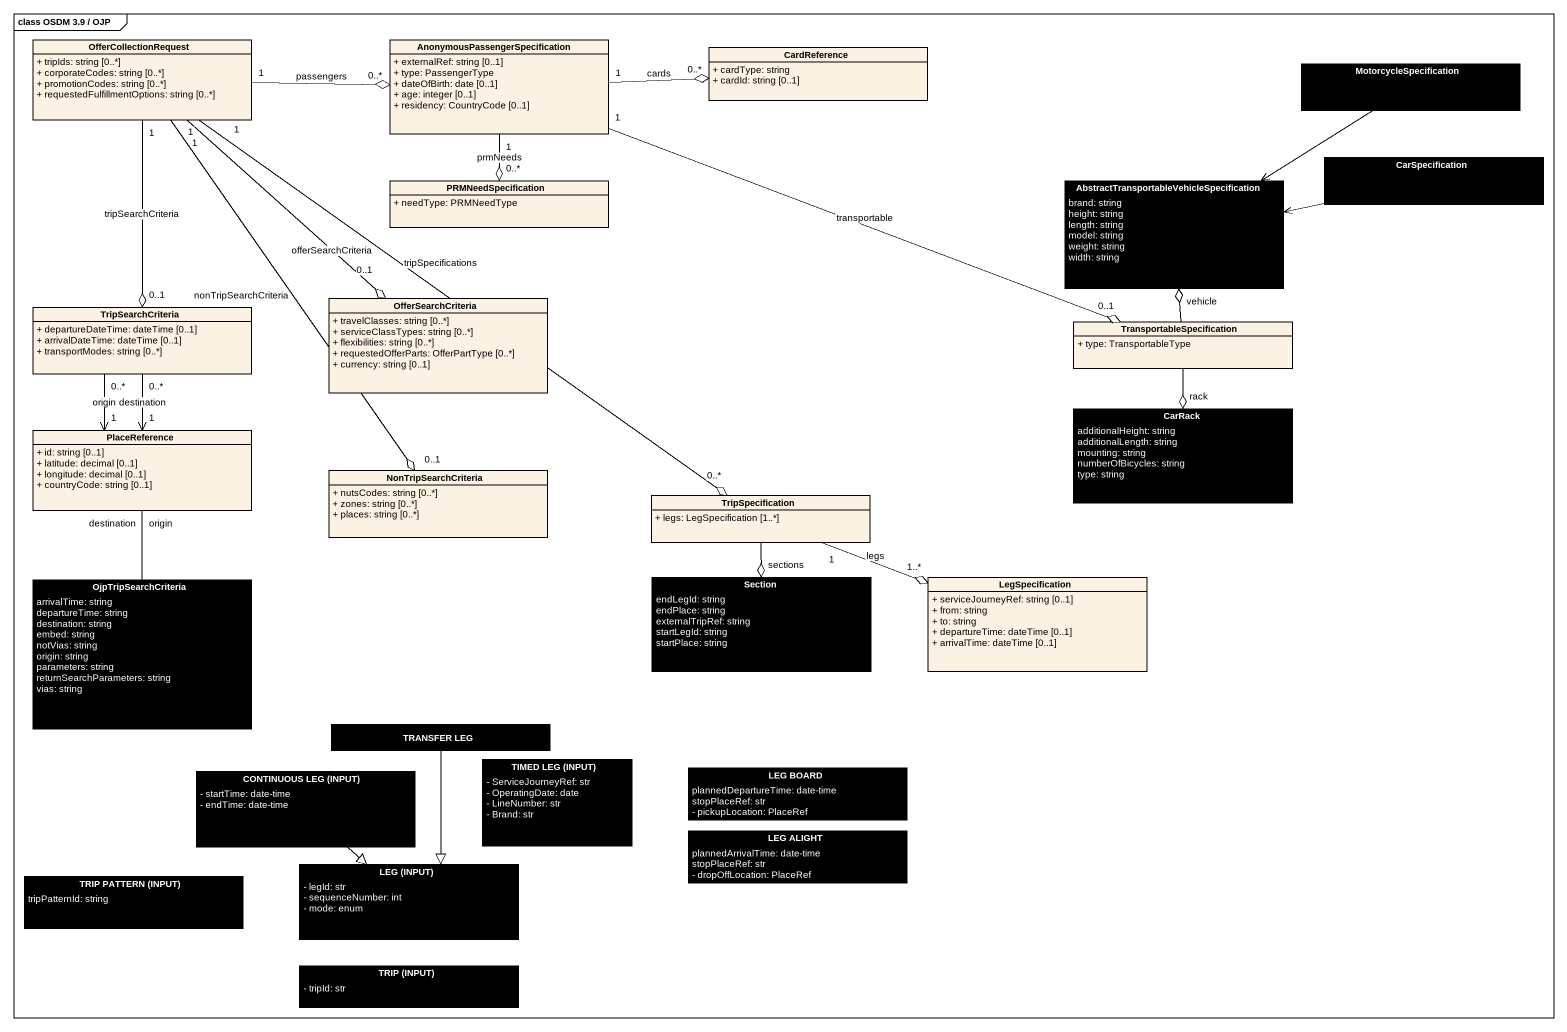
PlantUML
@startuml
mainframe class OSDM 3.9 / OJP
hide circle
hide empty members
skinparam classAttributeIconSize 0
class OfferCollectionRequest {
  + tripIds: string [0..*]
  + corporateCodes: string [0..*]
  + promotionCodes: string [0..*]
  + requestedFulfillmentOptions: string [0..*]
}
class "AnonymousPassengerSpecification" as AnonymousPassengerSpecificat {
  + externalRef: string [0..1]
  + type: PassengerType
  + dateOfBirth: date [0..1]
  + age: integer [0..1]
  + residency: CountryCode [0..1]
}
class CardReference {
  + cardType: string
  + cardId: string [0..1]
}
class MotorcycleSpecification #000000
class CarSpecification #000000
class PRMNeedSpecification {
  + needType: PRMNeedType
}
class "AbstractTransportableVehicleSpecification" as AbstractTransportableVehicle #000000 {
  brand: string
  height: string
  length: string
  model: string
  weight: string
  width: string
}
class TripSearchCriteria {
  + departureDateTime: dateTime [0..1]
  + arrivalDateTime: dateTime [0..1]
  + transportModes: string [0..*]
}
class OfferSearchCriteria {
  + travelClasses: string [0..*]
  + serviceClassTypes: string [0..*]
  + flexibilities: string [0..*]
  + requestedOfferParts: OfferPartType [0..*]
  + currency: string [0..1]
}
class TransportableSpecification {
  + type: TransportableType
}
class PlaceReference {
  + id: string [0..1]
  + latitude: decimal [0..1]
  + longitude: decimal [0..1]
  + countryCode: string [0..1]
}
class CarRack #000000 {
  additionalHeight: string
  additionalLength: string
  mounting: string
  numberOfBicycles: string
  type: string
}
class NonTripSearchCriteria {
  + nutsCodes: string [0..*]
  + zones: string [0..*]
  + places: string [0..*]
}
class TripSpecification {
  + legs: LegSpecification [1..*]
}
class OjpTripSearchCriteria #000000 {
  arrivalTime: string
  departureTime: string
  destination: string
  embed: string
  notVias: string
  origin: string
  parameters: string
  returnSearchParameters: string
  vias: string
}
class Section #000000 {
  endLegId: string
  endPlace: string
  externalTripRef: string
  startLegId: string
  startPlace: string
}
class LegSpecification {
  + serviceJourneyRef: string [0..1]
  + from: string
  + to: string
  + departureTime: dateTime [0..1]
  + arrivalTime: dateTime [0..1]
}
class "TRANSFER LEG" as TRANSFER_LEG #000000
class "CONTINUOUS LEG (INPUT)" as CONTINUOUS_LEG_INPUT #000000 {
  - startTime: date-time
  - endTime: date-time
}
class "TIMED LEG (INPUT)" as TIMED_LEG_INPUT #000000 {
  - ServiceJourneyRef: str
  - OperatingDate: date
  - LineNumber: str
  - Brand: str
}
class "LEG BOARD" as LEG_BOARD #000000 {
  plannedDepartureTime: date-time
  stopPlaceRef: str
  - pickupLocation: PlaceRef
}
class "LEG ALIGHT" as LEG_ALIGHT #000000 {
  plannedArrivalTime: date-time
  stopPlaceRef: str
  - dropOffLocation: PlaceRef
}
class "LEG (INPUT)" as LEG_INPUT #000000 {
  - legId: str
  - sequenceNumber: int
  - mode: enum
}
class "TRIP PATTERN (INPUT)" as TRIP_PATTERN_INPUT #000000 {
  tripPatternId: string
}
class "TRIP (INPUT)" as TRIP_INPUT #000000 {
  - tripId: str
}
OfferCollectionRequest "1" -right-o "0..*" AnonymousPassengerSpecificat : passengers
OfferCollectionRequest "1" --o "0..1" TripSearchCriteria : tripSearchCriteria
OfferCollectionRequest "1" --o "0..1" OfferSearchCriteria : offerSearchCriteria
OfferCollectionRequest "1" --o "0..1" NonTripSearchCriteria : nonTripSearchCriteria
OfferCollectionRequest "1" --o "0..*" TripSpecification : tripSpecifications
AnonymousPassengerSpecificat "1" -right-o "0..*" CardReference : cards
AnonymousPassengerSpecificat "1" --o "0..*" PRMNeedSpecification : prmNeeds
AnonymousPassengerSpecificat "1" -right-o "0..1" TransportableSpecification : transportable
MotorcycleSpecification --> AbstractTransportableVehicle
CarSpecification -left-> AbstractTransportableVehicle
TripSearchCriteria "0..*" --> "1" PlaceReference : origin
TripSearchCriteria "0..*" --> "1" PlaceReference : destination
TransportableSpecification -up-o "vehicle" AbstractTransportableVehicle
TransportableSpecification --o "rack" CarRack
TripSpecification --o "sections" Section
TripSpecification "1" -right-o "1..*" LegSpecification : legs
OjpTripSearchCriteria -up- "origin" PlaceReference
OjpTripSearchCriteria -up- "destination" PlaceReference
TRANSFER_LEG --|> LEG_INPUT
CONTINUOUS_LEG_INPUT --|> LEG_INPUT
@enduml
